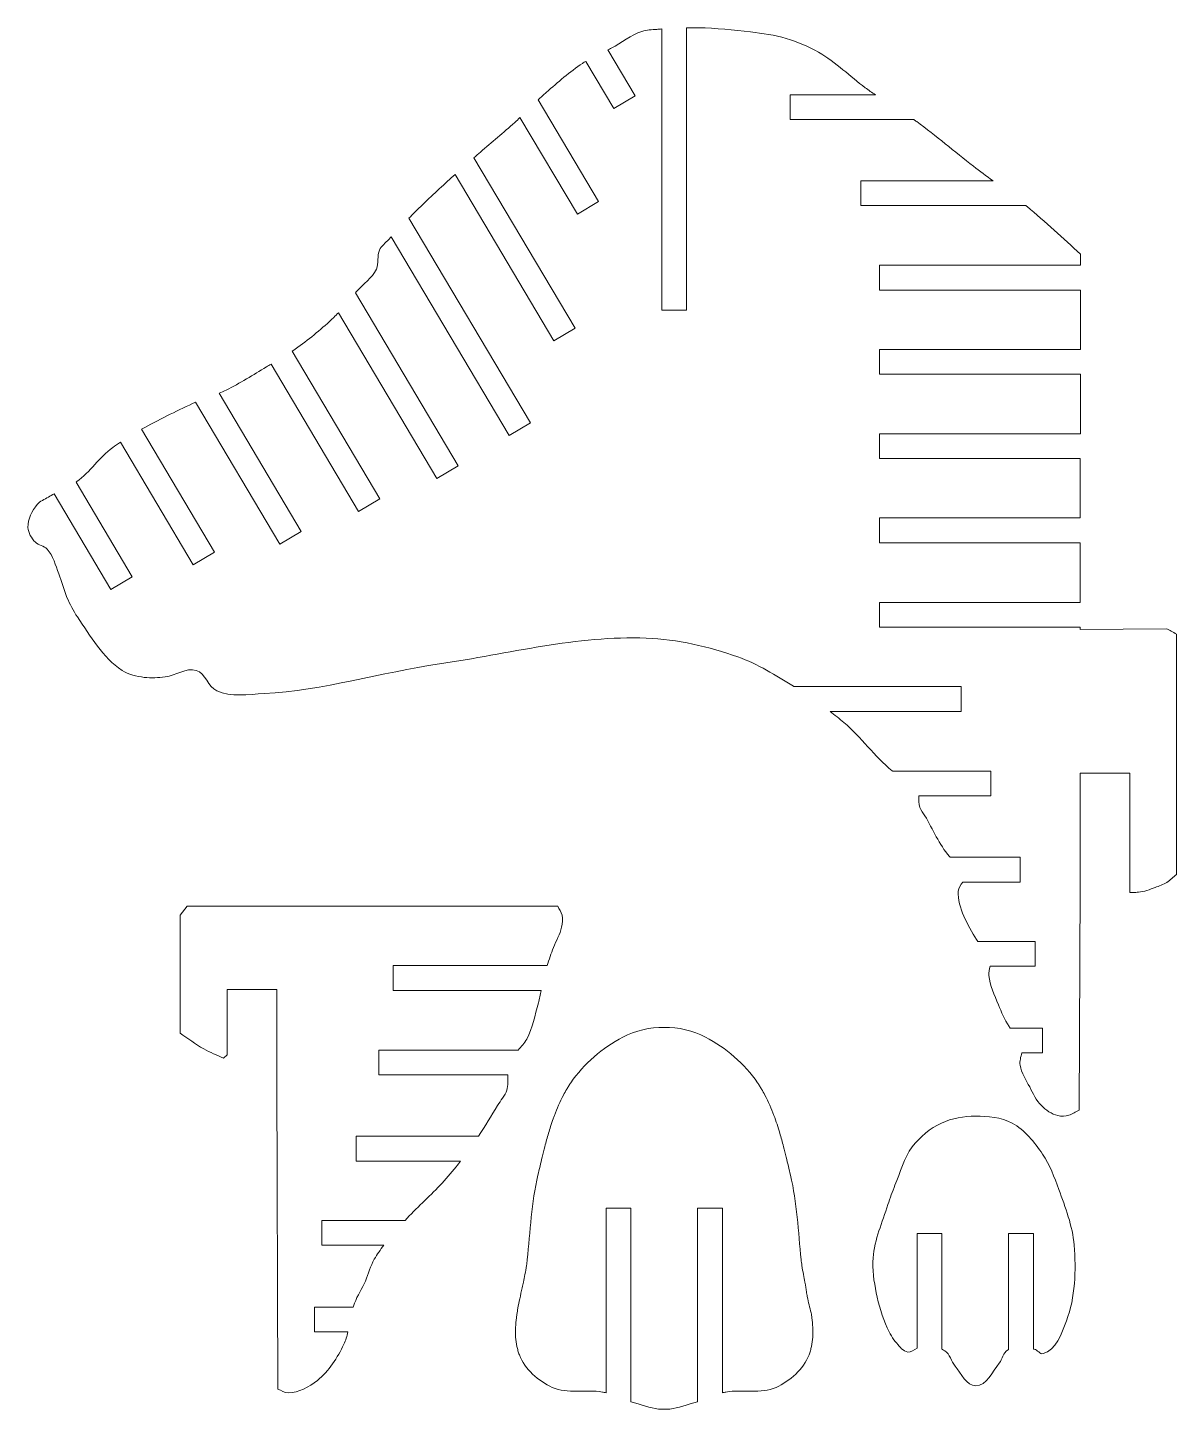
# Model space of a CAD drawing. Header units: centimetres. Extents: x 3.9 to 97.6, y -45.1 to 25.8.
# Drawn here: x 3.94 to 22.47, y 3.56 to 25.83 of the extents above; entities that cross this region are included whole.
import ezdxf

# ---------------------------------------------------------------- set-up
doc = ezdxf.new("R2010")
doc.units = ezdxf.units.CM
doc.header["$MEASUREMENT"] = 0
doc.layers.add('layer 1', color=7, linetype='Continuous')

msp = doc.modelspace()

# ---------------------------------------------------------------- linework, layer by layer
at = {"layer": 'layer 1', "lineweight": 5}
for points, knots in [([(20.91941, 11.9889), (20.91941, 11.9889), (20.90231, 8.3782), (20.90231, 8.3782), (20.90231, 8.3782), (20.84871, 8.35252), (20.79734, 8.31534), (20.73975, 8.30115), (20.73975, 8.30115), (20.68216, 8.28695), (20.61762, 8.27749), (20.56009, 8.29236), (20.56009, 8.29236), (20.46067, 8.31805), (20.36787, 8.38293), (20.29487, 8.45526), (20.29487, 8.45526), (20.21187, 8.53704), (20.16131, 8.65127), (20.10663, 8.75468), (20.10663, 8.75468), (20.04742, 8.86621), (19.97293, 8.98044), (19.95259, 9.10548), (19.95259, 9.10548), (19.94204, 9.17037), (19.96266, 9.23796), (19.97895, 9.30487), (19.97895, 9.30487), (19.97895, 9.30487), (20.3144, 9.30487), (20.3144, 9.30487), (20.3144, 9.30487), (20.3144, 9.30487), (20.3144, 9.70501), (20.3144, 9.70501), (20.3144, 9.70501), (20.3144, 9.70501), (19.79172, 9.70501), (19.79172, 9.70501), (19.79172, 9.70501), (19.78496, 9.71312), (19.77868, 9.72123), (19.77293, 9.73002), (19.77293, 9.73002), (19.70203, 9.83749), (19.65012, 9.96118), (19.60179, 10.08082), (19.60179, 10.08082), (19.54029, 10.2329), (19.46472, 10.39038), (19.44782, 10.55328), (19.44782, 10.55328), (19.44275, 10.60262), (19.45701, 10.65263), (19.47033, 10.70333), (19.47033, 10.70333), (19.47033, 10.70333), (20.19652, 10.70333), (20.19652, 10.70333), (20.19652, 10.70333), (20.19652, 10.70333), (20.19652, 11.10279), (20.19652, 11.10279), (20.19652, 11.10279), (20.19652, 11.10279), (19.27006, 11.10279), (19.27006, 11.10279), (19.27006, 11.10279), (19.26289, 11.11157), (19.25634, 11.12104), (19.25045, 11.1305), (19.25045, 11.1305), (19.10818, 11.36707), (18.94359, 11.63743), (18.95495, 11.9132), (18.95495, 11.9132), (18.95711, 11.96592), (18.99334, 12.01256), (19.03011, 12.0592), (19.03011, 12.0592), (19.03011, 12.0592), (19.95414, 12.0592), (19.95414, 12.0592), (19.95414, 12.0592), (19.95414, 12.0592), (19.95414, 12.45866), (19.95414, 12.45866), (19.95414, 12.45866), (19.95414, 12.45866), (18.8245, 12.45866), (18.8245, 12.45866), (18.8245, 12.45866), (18.81983, 12.46272), (18.81537, 12.46745), (18.81125, 12.47218), (18.81125, 12.47218), (18.64552, 12.66279), (18.54514, 12.91017), (18.41591, 13.12713), (18.41591, 13.12713), (18.38935, 13.17174), (18.35326, 13.21365), (18.33609, 13.26299), (18.33609, 13.26299), (18.31621, 13.31977), (18.32135, 13.38533), (18.32122, 13.44887), (18.32122, 13.44887), (18.32122, 13.44887), (19.47878, 13.44887), (19.47878, 13.44887), (19.47878, 13.44887), (19.47878, 13.44887), (19.47878, 13.84833), (19.47878, 13.84833), (19.47878, 13.84833), (19.47878, 13.84833), (17.8958, 13.84833), (17.8958, 13.84833), (17.8958, 13.84833), (17.8935, 13.85035), (17.89121, 13.85238), (17.88891, 13.85374), (17.88891, 13.85374), (17.60496, 14.08017), (17.38637, 14.39581), (17.10952, 14.63035), (17.10952, 14.63035), (17.03733, 14.69186), (16.96284, 14.75134), (16.88633, 14.81015), (16.88633, 14.81015), (16.88633, 14.81015), (18.99956, 14.81015), (18.99956, 14.81015), (18.99956, 14.81015), (18.99956, 14.81015), (18.99956, 15.20961), (18.99956, 15.20961), (18.99956, 15.20961), (18.99956, 15.20961), (16.30478, 15.20961), (16.30478, 15.20961), (16.30478, 15.20961), (16.30255, 15.21096), (16.30032, 15.21299), (16.29809, 15.21434), (16.29809, 15.21434), (16.01373, 15.39007), (15.71681, 15.57527), (15.40184, 15.68815), (15.40184, 15.68815), (14.93303, 15.85645), (14.42096, 15.97203), (13.92329, 15.99163), (13.92329, 15.99163), (12.81493, 16.03489), (11.68535, 15.73682), (10.58802, 15.57595), (10.58802, 15.57595), (9.65087, 15.43806), (8.70379, 15.1481), (7.75805, 15.09673), (7.75805, 15.09673), (7.50601, 15.08321), (7.2247, 15.03793), (6.99441, 15.14134), (6.99441, 15.14134), (6.85423, 15.20487), (6.81239, 15.42725), (6.66505, 15.47118), (6.66505, 15.47118), (6.50296, 15.51917), (6.33142, 15.38534), (6.16345, 15.36642), (6.16345, 15.36642), (6.05294, 15.35358), (5.93668, 15.34344), (5.82651, 15.35898), (5.82651, 15.35898), (5.7035, 15.37588), (5.57048, 15.40224), (5.4672, 15.47118), (5.4672, 15.47118), (5.15946, 15.67666), (4.95547, 16.02543), (4.74851, 16.33229), (4.74851, 16.33229), (4.68213, 16.4303), (4.62617, 16.54047), (4.57879, 16.64861), (4.57879, 16.64861), (4.526, 16.77028), (4.49889, 16.90546), (4.44901, 17.02848), (4.44901, 17.02848), (4.39406, 17.16366), (4.35824, 17.32047), (4.25935, 17.42726), (4.25935, 17.42726), (4.21035, 17.48066), (4.11924, 17.48471), (4.06969, 17.53743), (4.06969, 17.53743), (4.00913, 17.60165), (3.95337, 17.68884), (3.94992, 17.77671), (3.94992, 17.77671), (3.94472, 17.90851), (4.0165, 18.04436), (4.09964, 18.14643), (4.09964, 18.14643), (4.14465, 18.20118), (4.21833, 18.22889), (4.27929, 18.26606), (4.27929, 18.26606), (4.30957, 18.28431), (4.34087, 18.30121), (4.37257, 18.31743), (4.37257, 18.31743), (4.37257, 18.31743), (5.28748, 16.77704), (5.28748, 16.77704), (5.28748, 16.77704), (5.28748, 16.77704), (5.63111, 16.98116), (5.63111, 16.98116), (5.63111, 16.98116), (5.63111, 16.98116), (4.72539, 18.50601), (4.72539, 18.50601), (4.72539, 18.50601), (4.72978, 18.50939), (4.73418, 18.51209), (4.7385, 18.51548), (4.7385, 18.51548), (4.95148, 18.67026), (5.10485, 18.90953), (5.31749, 19.06431), (5.31749, 19.06431), (5.35818, 19.09405), (5.39961, 19.12312), (5.44159, 19.15151), (5.44159, 19.15151), (5.44159, 19.15151), (6.61733, 17.17177), (6.61733, 17.17177), (6.61733, 17.17177), (6.61733, 17.17177), (6.96096, 17.37589), (6.96096, 17.37589), (6.96096, 17.37589), (6.96096, 17.37589), (5.78238, 19.36036), (5.78238, 19.36036), (5.78238, 19.36036), (6.05031, 19.51109), (6.33148, 19.64357), (6.60516, 19.77334), (6.60516, 19.77334), (6.62118, 19.78078), (6.63734, 19.78821), (6.65376, 19.79564), (6.65376, 19.79564), (6.65376, 19.79564), (8.01342, 17.50567), (8.01342, 17.50567), (8.01342, 17.50567), (8.01342, 17.50567), (8.35705, 17.70979), (8.35705, 17.70979), (8.35705, 17.70979), (8.35705, 17.70979), (7.03254, 19.94029), (7.03254, 19.94029), (7.03254, 19.94029), (7.07127, 19.95583), (7.10946, 19.97206), (7.1467, 19.99031), (7.1467, 19.99031), (7.36901, 20.09845), (7.5836, 20.23769), (7.7955, 20.36476), (7.7955, 20.36476), (7.82105, 20.38031), (7.84674, 20.39518), (7.87269, 20.41072), (7.87269, 20.41072), (7.87269, 20.41072), (9.28338, 18.03558), (9.28338, 18.03558), (9.28338, 18.03558), (9.28338, 18.03558), (9.62701, 18.2397), (9.62701, 18.2397), (9.62701, 18.2397), (9.62701, 18.2397), (8.21321, 20.62025), (8.21321, 20.62025), (8.21321, 20.62025), (8.24329, 20.63985), (8.27296, 20.66081), (8.30209, 20.68176), (8.30209, 20.68176), (8.50318, 20.82708), (8.70297, 20.98795), (8.88108, 21.16098), (8.88108, 21.16098), (8.9069, 21.18599), (8.93204, 21.21167), (8.95658, 21.23803), (8.95658, 21.23803), (8.95658, 21.23803), (10.54462, 18.56414), (10.54462, 18.56414), (10.54462, 18.56414), (10.54462, 18.56414), (10.88832, 18.76827), (10.88832, 18.76827), (10.88832, 18.76827), (10.88832, 18.76827), (9.23133, 21.55841), (9.23133, 21.55841), (9.23133, 21.55841), (9.23769, 21.56585), (9.24404, 21.57261), (9.2504, 21.58004), (9.2504, 21.58004), (9.35557, 21.699), (9.50176, 21.79633), (9.56983, 21.93962), (9.56983, 21.93962), (9.61417, 22.0329), (9.57551, 22.15524), (9.61971, 22.24852), (9.61971, 22.24852), (9.65168, 22.31611), (9.719, 22.36342), (9.76949, 22.41884), (9.76949, 22.41884), (9.78233, 22.43236), (9.79525, 22.44656), (9.80809, 22.46075), (9.80809, 22.46075), (9.80809, 22.46075), (11.70982, 19.2583), (11.70982, 19.2583), (11.70982, 19.2583), (11.70982, 19.2583), (12.05345, 19.46242), (12.05345, 19.46242), (12.05345, 19.46242), (12.05345, 19.46242), (10.09386, 22.76221), (10.09386, 22.76221), (10.09386, 22.76221), (10.12542, 22.79465), (10.15706, 22.82642), (10.18869, 22.85751), (10.18869, 22.85751), (10.35895, 23.02716), (10.54064, 23.19479), (10.71779, 23.357), (10.71779, 23.357), (10.75753, 23.39351), (10.79782, 23.42933), (10.83851, 23.46583), (10.83851, 23.46583), (10.83851, 23.46583), (12.43203, 20.78315), (12.43203, 20.78315), (12.43203, 20.78315), (12.43203, 20.78315), (12.77566, 20.98727), (12.77566, 20.98727), (12.77566, 20.98727), (12.77566, 20.98727), (11.14341, 23.73551), (11.14341, 23.73551), (11.14341, 23.73551), (11.17801, 23.76593), (11.21256, 23.79567), (11.24682, 23.82609), (11.24682, 23.82609), (11.42864, 23.9856), (11.62182, 24.14309), (11.8008, 24.3053), (11.8008, 24.3053), (11.82919, 24.33099), (11.85724, 24.35735), (11.88522, 24.38371), (11.88522, 24.38371), (11.88522, 24.38371), (12.81115, 22.82439), (12.81115, 22.82439), (12.81115, 22.82439), (12.81115, 22.82439), (13.15478, 23.02851), (13.15478, 23.02851), (13.15478, 23.02851), (13.15478, 23.02851), (12.17992, 24.67029), (12.17992, 24.67029), (12.17992, 24.67029), (12.22277, 24.71085), (12.26596, 24.75073), (12.30989, 24.78926), (12.30989, 24.78926), (12.49597, 24.95215), (12.68719, 25.12248), (12.89388, 25.25833), (12.89388, 25.25833), (12.91091, 25.26983), (12.92835, 25.28064), (12.94599, 25.29078), (12.94599, 25.29078), (12.94599, 25.29078), (13.3981, 24.52971), (13.3981, 24.52971), (13.3981, 24.52971), (13.3981, 24.52971), (13.7418, 24.73383), (13.7418, 24.73383), (13.7418, 24.73383), (13.7418, 24.73383), (13.30226, 25.47395), (13.30226, 25.47395), (13.30226, 25.47395), (13.32098, 25.48341), (13.33964, 25.49288), (13.35802, 25.50301), (13.35802, 25.50301), (13.52173, 25.59088), (13.67583, 25.7139), (13.85211, 25.7727), (13.85211, 25.7727), (13.92795, 25.79771), (14.01217, 25.79974), (14.09172, 25.8065), (14.09172, 25.8065), (14.11835, 25.8092), (14.14519, 25.81123), (14.17182, 25.81325), (14.17182, 25.81325), (14.17182, 25.81325), (14.17182, 21.28061), (14.17182, 21.28061), (14.17182, 21.28061), (14.17182, 21.28061), (14.57155, 21.28061), (14.57155, 21.28061), (14.57155, 21.28061), (14.57155, 21.28061), (14.57155, 25.83286), (14.57155, 25.83286), (14.57155, 25.83286), (14.63725, 25.83421), (14.70274, 25.83353), (14.76763, 25.83218), (14.76763, 25.83218), (15.04516, 25.8261), (15.33086, 25.79974), (15.60616, 25.76391), (15.60616, 25.76391), (15.7967, 25.73891), (15.99521, 25.7166), (16.1794, 25.66117), (16.1794, 25.66117), (16.35879, 25.60778), (16.53817, 25.53073), (16.70133, 25.4388), (16.70133, 25.4388), (16.84064, 25.3604), (16.96778, 25.2536), (17.09485, 25.15627), (17.09485, 25.15627), (17.21624, 25.06368), (17.33115, 24.95553), (17.45423, 24.86563), (17.45423, 24.86563), (17.50823, 24.82575), (17.56366, 24.7879), (17.6203, 24.75005), (17.6203, 24.75005), (17.6203, 24.75005), (16.24517, 24.75005), (16.24517, 24.75005), (16.24517, 24.75005), (16.24517, 24.75005), (16.24517, 24.35059), (16.24517, 24.35059), (16.24517, 24.35059), (16.24517, 24.35059), (18.23828, 24.35059), (18.23828, 24.35059), (18.23828, 24.35059), (18.2537, 24.33978), (18.26904, 24.32896), (18.28418, 24.31815), (18.28418, 24.31815), (18.59577, 24.09374), (18.89513, 23.83352), (19.19969, 23.59898), (19.19969, 23.59898), (19.30298, 23.5199), (19.40916, 23.44217), (19.51568, 23.36376), (19.51568, 23.36376), (19.51568, 23.36376), (17.38501, 23.36376), (17.38501, 23.36376), (17.38501, 23.36376), (17.38501, 23.36376), (17.38501, 22.9643), (17.38501, 22.9643), (17.38501, 22.9643), (17.38501, 22.9643), (20.04505, 22.9643), (20.04505, 22.9643), (20.04505, 22.9643), (20.05134, 22.95957), (20.05756, 22.95416), (20.06384, 22.94876), (20.06384, 22.94876), (20.35888, 22.70813), (20.64283, 22.43574), (20.92799, 22.18295), (20.92799, 22.18295), (20.92799, 22.18295), (20.92772, 22.00249), (20.92772, 22.00249), (20.92772, 22.00249), (20.92772, 22.00249), (17.68262, 22.00249), (17.68262, 22.00249), (17.68262, 22.00249), (17.68262, 22.00249), (17.68262, 21.60302), (17.68262, 21.60302), (17.68262, 21.60302), (17.68262, 21.60302), (20.92718, 21.60302), (20.92718, 21.60302), (20.92718, 21.60302), (20.92718, 21.60302), (20.92583, 20.64661), (20.92583, 20.64661), (20.92583, 20.64661), (20.92583, 20.64661), (17.68445, 20.64661), (17.68445, 20.64661), (17.68445, 20.64661), (17.68445, 20.64661), (17.68445, 20.24648), (17.68445, 20.24648), (17.68445, 20.24648), (17.68445, 20.24648), (20.92529, 20.24648), (20.92529, 20.24648), (20.92529, 20.24648), (20.92529, 20.24648), (20.92387, 19.28533), (20.92387, 19.28533), (20.92387, 19.28533), (20.92387, 19.28533), (17.68262, 19.28533), (17.68262, 19.28533), (17.68262, 19.28533), (17.68262, 19.28533), (17.68262, 18.8852), (17.68262, 18.8852), (17.68262, 18.8852), (17.68262, 18.8852), (20.92333, 18.8852), (20.92333, 18.8852), (20.92333, 18.8852), (20.92333, 18.8852), (20.92198, 17.92878), (20.92198, 17.92878), (20.92198, 17.92878), (20.92198, 17.92878), (17.68445, 17.92878), (17.68445, 17.92878), (17.68445, 17.92878), (17.68445, 17.92878), (17.68445, 17.52933), (17.68445, 17.52933), (17.68445, 17.52933), (17.68445, 17.52933), (20.92143, 17.52933), (20.92143, 17.52933), (20.92143, 17.52933), (20.92143, 17.52933), (20.92008, 16.56751), (20.92008, 16.56751), (20.92008, 16.56751), (20.92008, 16.56751), (17.6835, 16.56751), (17.6835, 16.56751), (17.6835, 16.56751), (17.6835, 16.56751), (17.6835, 16.16805), (17.6835, 16.16805), (17.6835, 16.16805), (17.6835, 16.16805), (20.91954, 16.16805), (20.91954, 16.16805), (20.91954, 16.16805), (20.91954, 16.16805), (20.91941, 16.12952), (20.91941, 16.12952), (20.91941, 16.12952), (20.91941, 16.12952), (22.30549, 16.14236), (22.30549, 16.14236), (22.30549, 16.14236), (22.36572, 16.12816), (22.41729, 16.08559), (22.47237, 16.0572), (22.47237, 16.0572), (22.47237, 16.0572), (22.47237, 12.18154), (22.47237, 12.18154), (22.47237, 12.18154), (22.42154, 12.13895), (22.3747, 12.08759), (22.31833, 12.05312), (22.31833, 12.05312), (22.26075, 12.01729), (22.19383, 11.99431), (22.13016, 11.97133), (22.13016, 11.97133), (22.04304, 11.94024), (21.9528, 11.90239), (21.86061, 11.89428), (21.86061, 11.89428), (21.83141, 11.89225), (21.80214, 11.8909), (21.77288, 11.89022), (21.77288, 11.89022), (21.7551, 11.89022), (21.73739, 11.89022), (21.71962, 11.89022), (21.71962, 11.89022), (21.71962, 11.89022), (21.71962, 13.81656), (21.71962, 13.81656), (21.71962, 13.81656), (21.71962, 13.81656), (20.91941, 13.81656), (20.91941, 13.81656), (20.91941, 13.81656), (20.91941, 13.81656), (20.91941, 11.9889), (20.91941, 11.9889)], [0, 0, 0, 0, 0.00606061, 0.00606061, 0.00606061, 0.00606061, 0.01212121, 0.01212121, 0.01212121, 0.01212121, 0.01818182, 0.01818182, 0.01818182, 0.01818182, 0.02424242, 0.02424242, 0.02424242, 0.02424242, 0.03030303, 0.03030303, 0.03030303, 0.03030303, 0.03636364, 0.03636364, 0.03636364, 0.03636364, 0.04242424, 0.04242424, 0.04242424, 0.04242424, 0.04848485, 0.04848485, 0.04848485, 0.04848485, 0.05454545, 0.05454545, 0.05454545, 0.05454545, 0.06060606, 0.06060606, 0.06060606, 0.06060606, 0.06666667, 0.06666667, 0.06666667, 0.06666667, 0.07272727, 0.07272727, 0.07272727, 0.07272727, 0.07878788, 0.07878788, 0.07878788, 0.07878788, 0.08484848, 0.08484848, 0.08484848, 0.08484848, 0.09090909, 0.09090909, 0.09090909, 0.09090909, 0.0969697, 0.0969697, 0.0969697, 0.0969697, 0.1030303, 0.1030303, 0.1030303, 0.1030303, 0.10909091, 0.10909091, 0.10909091, 0.10909091, 0.11515152, 0.11515152, 0.11515152, 0.11515152, 0.12121212, 0.12121212, 0.12121212, 0.12121212, 0.12727273, 0.12727273, 0.12727273, 0.12727273, 0.13333333, 0.13333333, 0.13333333, 0.13333333, 0.13939394, 0.13939394, 0.13939394, 0.13939394, 0.14545455, 0.14545455, 0.14545455, 0.14545455, 0.15151515, 0.15151515, 0.15151515, 0.15151515, 0.15757576, 0.15757576, 0.15757576, 0.15757576, 0.16363636, 0.16363636, 0.16363636, 0.16363636, 0.16969697, 0.16969697, 0.16969697, 0.16969697, 0.17575758, 0.17575758, 0.17575758, 0.17575758, 0.18181818, 0.18181818, 0.18181818, 0.18181818, 0.18787879, 0.18787879, 0.18787879, 0.18787879, 0.19393939, 0.19393939, 0.19393939, 0.19393939, 0.2, 0.2, 0.2, 0.2, 0.20606061, 0.20606061, 0.20606061, 0.20606061, 0.21212121, 0.21212121, 0.21212121, 0.21212121, 0.21818182, 0.21818182, 0.21818182, 0.21818182, 0.22424242, 0.22424242, 0.22424242, 0.22424242, 0.23030303, 0.23030303, 0.23030303, 0.23030303, 0.23636364, 0.23636364, 0.23636364, 0.23636364, 0.24242424, 0.24242424, 0.24242424, 0.24242424, 0.24848485, 0.24848485, 0.24848485, 0.24848485, 0.25454545, 0.25454545, 0.25454545, 0.25454545, 0.26060606, 0.26060606, 0.26060606, 0.26060606, 0.26666667, 0.26666667, 0.26666667, 0.26666667, 0.27272727, 0.27272727, 0.27272727, 0.27272727, 0.27878788, 0.27878788, 0.27878788, 0.27878788, 0.28484848, 0.28484848, 0.28484848, 0.28484848, 0.29090909, 0.29090909, 0.29090909, 0.29090909, 0.2969697, 0.2969697, 0.2969697, 0.2969697, 0.3030303, 0.3030303, 0.3030303, 0.3030303, 0.30909091, 0.30909091, 0.30909091, 0.30909091, 0.31515152, 0.31515152, 0.31515152, 0.31515152, 0.32121212, 0.32121212, 0.32121212, 0.32121212, 0.32727273, 0.32727273, 0.32727273, 0.32727273, 0.33333333, 0.33333333, 0.33333333, 0.33333333, 0.33939394, 0.33939394, 0.33939394, 0.33939394, 0.34545455, 0.34545455, 0.34545455, 0.34545455, 0.35151515, 0.35151515, 0.35151515, 0.35151515, 0.35757576, 0.35757576, 0.35757576, 0.35757576, 0.36363636, 0.36363636, 0.36363636, 0.36363636, 0.36969697, 0.36969697, 0.36969697, 0.36969697, 0.37575758, 0.37575758, 0.37575758, 0.37575758, 0.38181818, 0.38181818, 0.38181818, 0.38181818, 0.38787879, 0.38787879, 0.38787879, 0.38787879, 0.39393939, 0.39393939, 0.39393939, 0.39393939, 0.4, 0.4, 0.4, 0.4, 0.40606061, 0.40606061, 0.40606061, 0.40606061, 0.41212121, 0.41212121, 0.41212121, 0.41212121, 0.41818182, 0.41818182, 0.41818182, 0.41818182, 0.42424242, 0.42424242, 0.42424242, 0.42424242, 0.43030303, 0.43030303, 0.43030303, 0.43030303, 0.43636364, 0.43636364, 0.43636364, 0.43636364, 0.44242424, 0.44242424, 0.44242424, 0.44242424, 0.44848485, 0.44848485, 0.44848485, 0.44848485, 0.45454545, 0.45454545, 0.45454545, 0.45454545, 0.46060606, 0.46060606, 0.46060606, 0.46060606, 0.46666667, 0.46666667, 0.46666667, 0.46666667, 0.47272727, 0.47272727, 0.47272727, 0.47272727, 0.47878788, 0.47878788, 0.47878788, 0.47878788, 0.48484848, 0.48484848, 0.48484848, 0.48484848, 0.49090909, 0.49090909, 0.49090909, 0.49090909, 0.4969697, 0.4969697, 0.4969697, 0.4969697, 0.5030303, 0.5030303, 0.5030303, 0.5030303, 0.50909091, 0.50909091, 0.50909091, 0.50909091, 0.51515152, 0.51515152, 0.51515152, 0.51515152, 0.52121212, 0.52121212, 0.52121212, 0.52121212, 0.52727273, 0.52727273, 0.52727273, 0.52727273, 0.53333333, 0.53333333, 0.53333333, 0.53333333, 0.53939394, 0.53939394, 0.53939394, 0.53939394, 0.54545455, 0.54545455, 0.54545455, 0.54545455, 0.55151515, 0.55151515, 0.55151515, 0.55151515, 0.55757576, 0.55757576, 0.55757576, 0.55757576, 0.56363636, 0.56363636, 0.56363636, 0.56363636, 0.56969697, 0.56969697, 0.56969697, 0.56969697, 0.57575758, 0.57575758, 0.57575758, 0.57575758, 0.58181818, 0.58181818, 0.58181818, 0.58181818, 0.58787879, 0.58787879, 0.58787879, 0.58787879, 0.59393939, 0.59393939, 0.59393939, 0.59393939, 0.6, 0.6, 0.6, 0.6, 0.60606061, 0.60606061, 0.60606061, 0.60606061, 0.61212121, 0.61212121, 0.61212121, 0.61212121, 0.61818182, 0.61818182, 0.61818182, 0.61818182, 0.62424242, 0.62424242, 0.62424242, 0.62424242, 0.63030303, 0.63030303, 0.63030303, 0.63030303, 0.63636364, 0.63636364, 0.63636364, 0.63636364, 0.64242424, 0.64242424, 0.64242424, 0.64242424, 0.64848485, 0.64848485, 0.64848485, 0.64848485, 0.65454545, 0.65454545, 0.65454545, 0.65454545, 0.66060606, 0.66060606, 0.66060606, 0.66060606, 0.66666667, 0.66666667, 0.66666667, 0.66666667, 0.67272727, 0.67272727, 0.67272727, 0.67272727, 0.67878788, 0.67878788, 0.67878788, 0.67878788, 0.68484848, 0.68484848, 0.68484848, 0.68484848, 0.69090909, 0.69090909, 0.69090909, 0.69090909, 0.6969697, 0.6969697, 0.6969697, 0.6969697, 0.7030303, 0.7030303, 0.7030303, 0.7030303, 0.70909091, 0.70909091, 0.70909091, 0.70909091, 0.71515152, 0.71515152, 0.71515152, 0.71515152, 0.72121212, 0.72121212, 0.72121212, 0.72121212, 0.72727273, 0.72727273, 0.72727273, 0.72727273, 0.73333333, 0.73333333, 0.73333333, 0.73333333, 0.73939394, 0.73939394, 0.73939394, 0.73939394, 0.74545455, 0.74545455, 0.74545455, 0.74545455, 0.75151515, 0.75151515, 0.75151515, 0.75151515, 0.75757576, 0.75757576, 0.75757576, 0.75757576, 0.76363636, 0.76363636, 0.76363636, 0.76363636, 0.76969697, 0.76969697, 0.76969697, 0.76969697, 0.77575758, 0.77575758, 0.77575758, 0.77575758, 0.78181818, 0.78181818, 0.78181818, 0.78181818, 0.78787879, 0.78787879, 0.78787879, 0.78787879, 0.79393939, 0.79393939, 0.79393939, 0.79393939, 0.8, 0.8, 0.8, 0.8, 0.80606061, 0.80606061, 0.80606061, 0.80606061, 0.81212121, 0.81212121, 0.81212121, 0.81212121, 0.81818182, 0.81818182, 0.81818182, 0.81818182, 0.82424242, 0.82424242, 0.82424242, 0.82424242, 0.83030303, 0.83030303, 0.83030303, 0.83030303, 0.83636364, 0.83636364, 0.83636364, 0.83636364, 0.84242424, 0.84242424, 0.84242424, 0.84242424, 0.84848485, 0.84848485, 0.84848485, 0.84848485, 0.85454545, 0.85454545, 0.85454545, 0.85454545, 0.86060606, 0.86060606, 0.86060606, 0.86060606, 0.86666667, 0.86666667, 0.86666667, 0.86666667, 0.87272727, 0.87272727, 0.87272727, 0.87272727, 0.87878788, 0.87878788, 0.87878788, 0.87878788, 0.88484848, 0.88484848, 0.88484848, 0.88484848, 0.89090909, 0.89090909, 0.89090909, 0.89090909, 0.8969697, 0.8969697, 0.8969697, 0.8969697, 0.9030303, 0.9030303, 0.9030303, 0.9030303, 0.90909091, 0.90909091, 0.90909091, 0.90909091, 0.91515152, 0.91515152, 0.91515152, 0.91515152, 0.92121212, 0.92121212, 0.92121212, 0.92121212, 0.92727273, 0.92727273, 0.92727273, 0.92727273, 0.93333333, 0.93333333, 0.93333333, 0.93333333, 0.93939394, 0.93939394, 0.93939394, 0.93939394, 0.94545455, 0.94545455, 0.94545455, 0.94545455, 0.95151515, 0.95151515, 0.95151515, 0.95151515, 0.95757576, 0.95757576, 0.95757576, 0.95757576, 0.96363636, 0.96363636, 0.96363636, 0.96363636, 0.96969697, 0.96969697, 0.96969697, 0.96969697, 0.97575758, 0.97575758, 0.97575758, 0.97575758, 0.98181818, 0.98181818, 0.98181818, 0.98181818, 0.98787879, 0.98787879, 0.98787879, 0.98787879, 1, 1, 1, 1]), ([(12.22819, 10.31047), (12.22819, 10.31047), (9.83953, 10.31047), (9.83953, 10.31047), (9.83953, 10.31047), (9.83953, 10.31047), (9.83953, 10.71061), (9.83953, 10.71061), (9.83953, 10.71061), (9.83953, 10.71061), (12.32247, 10.71061), (12.32247, 10.71061), (12.32247, 10.71061), (12.35343, 10.80862), (12.3902, 10.90595), (12.42555, 11.00125), (12.42555, 11.00125), (12.46617, 11.11075), (12.53235, 11.21619), (12.55654, 11.33109), (12.55654, 11.33109), (12.56986, 11.39396), (12.57594, 11.46222), (12.56404, 11.52508), (12.56404, 11.52508), (12.55343, 11.58186), (12.51957, 11.61836), (12.49504, 11.66837), (12.49504, 11.66837), (12.49504, 11.66837), (6.51812, 11.66837), (6.51812, 11.66837), (6.51812, 11.66837), (6.51812, 11.66837), (6.4026, 11.52508), (6.4026, 11.52508), (6.4026, 11.52508), (6.4026, 11.52508), (6.4026, 9.62375), (6.4026, 9.62375), (6.4026, 9.62375), (6.52859, 9.53994), (6.65235, 9.44328), (6.78442, 9.36961), (6.78442, 9.36961), (6.88655, 9.31216), (7.00011, 9.2689), (7.10629, 9.21956), (7.10629, 9.21956), (7.10629, 9.21956), (7.16442, 9.27025), (7.16442, 9.27025), (7.16442, 9.27025), (7.16442, 9.27025), (7.16442, 10.32737), (7.16442, 10.32737), (7.16442, 10.32737), (7.16442, 10.32737), (7.96469, 10.32737), (7.96469, 10.32737), (7.96469, 10.32737), (7.96469, 10.32737), (7.96469, 8.87214), (7.96469, 8.87214), (7.96469, 8.87214), (7.96469, 8.87214), (7.98227, 3.88191), (7.98227, 3.88191), (7.98227, 3.88191), (8.03661, 3.86163), (8.08913, 3.8204), (8.14692, 3.82175), (8.14692, 3.82175), (8.31623, 3.82649), (8.48609, 3.91841), (8.61863, 4.02385), (8.61863, 4.02385), (8.80532, 4.17255), (8.94293, 4.39222), (9.04533, 4.60783), (9.04533, 4.60783), (9.07508, 4.67069), (9.09535, 4.73694), (9.11157, 4.8052), (9.11157, 4.8052), (9.11157, 4.8052), (8.56963, 4.8052), (8.56963, 4.8052), (8.56963, 4.8052), (8.56963, 4.8052), (8.56963, 5.20534), (8.56963, 5.20534), (8.56963, 5.20534), (8.56963, 5.20534), (9.19708, 5.20534), (9.19708, 5.20534), (9.19708, 5.20534), (9.20329, 5.22561), (9.21005, 5.24657), (9.21756, 5.26685), (9.21756, 5.26685), (9.26352, 5.39054), (9.33969, 5.50544), (9.3935, 5.62575), (9.3935, 5.62575), (9.44453, 5.74066), (9.47257, 5.86976), (9.53571, 5.9779), (9.53571, 5.9779), (9.58133, 6.05631), (9.63358, 6.13066), (9.68968, 6.20365), (9.68968, 6.20365), (9.68968, 6.20365), (8.68758, 6.20365), (8.68758, 6.20365), (8.68758, 6.20365), (8.68758, 6.20365), (8.68758, 6.60312), (8.68758, 6.60312), (8.68758, 6.60312), (8.68758, 6.60312), (10.03378, 6.60312), (10.03378, 6.60312), (10.03378, 6.60312), (10.20878, 6.79981), (10.41594, 6.97622), (10.59506, 7.16817), (10.59506, 7.16817), (10.68461, 7.26415), (10.77512, 7.36487), (10.8571, 7.46761), (10.8571, 7.46761), (10.88117, 7.49802), (10.90503, 7.52844), (10.92868, 7.55953), (10.92868, 7.55953), (10.92868, 7.55953), (9.24439, 7.55953), (9.24439, 7.55953), (9.24439, 7.55953), (9.24439, 7.55953), (9.24439, 7.95899), (9.24439, 7.95899), (9.24439, 7.95899), (9.24439, 7.95899), (11.21453, 7.95899), (11.21453, 7.95899), (11.21453, 7.95899), (11.21507, 7.95967), (11.21575, 7.96102), (11.21642, 7.96169), (11.21642, 7.96169), (11.32362, 8.12121), (11.42298, 8.29221), (11.52342, 8.45578), (11.52342, 8.45578), (11.57323, 8.53689), (11.64359, 8.61259), (11.67313, 8.70316), (11.67313, 8.70316), (11.69834, 8.78022), (11.68915, 8.86606), (11.69098, 8.94919), (11.69098, 8.94919), (11.69098, 8.94919), (9.60749, 8.94919), (9.60749, 8.94919), (9.60749, 8.94919), (9.60749, 8.94919), (9.60749, 9.34866), (9.60749, 9.34866), (9.60749, 9.34866), (9.60749, 9.34866), (11.85529, 9.34866), (11.85529, 9.34866), (11.85529, 9.34866), (11.90476, 9.40678), (11.96039, 9.46086), (11.99507, 9.52642), (11.99507, 9.52642), (12.08915, 9.70554), (12.12903, 9.91507), (12.18223, 10.1104), (12.18223, 10.1104), (12.20007, 10.17597), (12.21446, 10.24288), (12.22819, 10.31047)], [0, 0, 0, 0, 0.02083333, 0.02083333, 0.02083333, 0.02083333, 0.04166667, 0.04166667, 0.04166667, 0.04166667, 0.0625, 0.0625, 0.0625, 0.0625, 0.08333333, 0.08333333, 0.08333333, 0.08333333, 0.10416667, 0.10416667, 0.10416667, 0.10416667, 0.125, 0.125, 0.125, 0.125, 0.14583333, 0.14583333, 0.14583333, 0.14583333, 0.16666667, 0.16666667, 0.16666667, 0.16666667, 0.1875, 0.1875, 0.1875, 0.1875, 0.20833333, 0.20833333, 0.20833333, 0.20833333, 0.22916667, 0.22916667, 0.22916667, 0.22916667, 0.25, 0.25, 0.25, 0.25, 0.27083333, 0.27083333, 0.27083333, 0.27083333, 0.29166667, 0.29166667, 0.29166667, 0.29166667, 0.3125, 0.3125, 0.3125, 0.3125, 0.33333333, 0.33333333, 0.33333333, 0.33333333, 0.35416667, 0.35416667, 0.35416667, 0.35416667, 0.375, 0.375, 0.375, 0.375, 0.39583333, 0.39583333, 0.39583333, 0.39583333, 0.41666667, 0.41666667, 0.41666667, 0.41666667, 0.4375, 0.4375, 0.4375, 0.4375, 0.45833333, 0.45833333, 0.45833333, 0.45833333, 0.47916667, 0.47916667, 0.47916667, 0.47916667, 0.5, 0.5, 0.5, 0.5, 0.52083333, 0.52083333, 0.52083333, 0.52083333, 0.54166667, 0.54166667, 0.54166667, 0.54166667, 0.5625, 0.5625, 0.5625, 0.5625, 0.58333333, 0.58333333, 0.58333333, 0.58333333, 0.60416667, 0.60416667, 0.60416667, 0.60416667, 0.625, 0.625, 0.625, 0.625, 0.64583333, 0.64583333, 0.64583333, 0.64583333, 0.66666667, 0.66666667, 0.66666667, 0.66666667, 0.6875, 0.6875, 0.6875, 0.6875, 0.70833333, 0.70833333, 0.70833333, 0.70833333, 0.72916667, 0.72916667, 0.72916667, 0.72916667, 0.75, 0.75, 0.75, 0.75, 0.77083333, 0.77083333, 0.77083333, 0.77083333, 0.79166667, 0.79166667, 0.79166667, 0.79166667, 0.8125, 0.8125, 0.8125, 0.8125, 0.83333333, 0.83333333, 0.83333333, 0.83333333, 0.85416667, 0.85416667, 0.85416667, 0.85416667, 0.875, 0.875, 0.875, 0.875, 0.89583333, 0.89583333, 0.89583333, 0.89583333, 0.91666667, 0.91666667, 0.91666667, 0.91666667, 0.9375, 0.9375, 0.9375, 0.9375, 0.95833333, 0.95833333, 0.95833333, 0.95833333, 1, 1, 1, 1]), ([(16.49154, 5.5656), (16.49249, 5.55614), (16.49351, 5.54599), (16.49445, 5.53586), (16.49445, 5.53586), (16.49736, 5.5095), (16.50074, 5.48246), (16.50506, 5.4561), (16.50506, 5.4561), (16.50946, 5.42839), (16.51439, 5.40135), (16.51987, 5.37431), (16.51987, 5.37431), (16.53764, 5.28645), (16.55995, 5.19926), (16.58036, 5.11206), (16.58036, 5.11206), (16.5836, 5.09787), (16.58678, 5.08368), (16.58996, 5.06948), (16.58996, 5.06948), (16.59165, 5.05799), (16.5932, 5.04582), (16.59476, 5.03366), (16.59476, 5.03366), (16.60766, 4.93092), (16.61382, 4.82616), (16.60692, 4.72274), (16.60692, 4.72274), (16.60361, 4.67205), (16.59699, 4.62135), (16.58665, 4.57134), (16.58665, 4.57134), (16.58191, 4.54835), (16.57624, 4.52605), (16.56982, 4.50307), (16.56982, 4.50307), (16.56339, 4.48009), (16.55582, 4.45778), (16.54778, 4.43548), (16.54778, 4.43548), (16.46214, 4.20499), (16.23957, 4.01574), (16.01618, 3.91165), (16.01618, 3.91165), (15.77326, 3.79877), (15.4716, 3.88326), (15.20766, 3.83662), (15.20766, 3.83662), (15.18819, 3.83325), (15.16886, 3.82919), (15.14946, 3.82513), (15.14946, 3.82513), (15.14946, 3.82513), (15.14946, 6.79845), (15.14946, 6.79845), (15.14946, 6.79845), (15.14946, 6.79845), (14.7498, 6.79845), (14.7498, 6.79845), (14.7498, 6.79845), (14.7498, 6.79845), (14.7498, 3.68049), (14.7498, 3.68049), (14.7498, 3.68049), (14.72256, 3.6717), (14.69525, 3.66427), (14.66774, 3.65683), (14.66774, 3.65683), (14.53033, 3.62101), (14.39049, 3.5568), (14.24848, 3.5595), (14.24848, 3.5595), (14.23617, 3.56018), (14.2238, 3.56085), (14.2115, 3.56153), (14.2115, 3.56153), (14.2115, 3.56153), (14.2115, 3.56153), (14.2115, 3.56153), (14.2115, 3.56153), (14.2115, 3.56153), (14.21143, 3.56153), (14.21143, 3.56153), (14.21143, 3.56153), (14.19913, 3.56085), (14.18683, 3.56018), (14.17453, 3.5595), (14.17453, 3.5595), (14.03252, 3.5568), (13.89268, 3.62101), (13.75527, 3.65683), (13.75527, 3.65683), (13.72762, 3.66427), (13.70011, 3.67238), (13.67274, 3.68049), (13.67274, 3.68049), (13.67274, 3.68049), (13.67274, 6.79845), (13.67274, 6.79845), (13.67274, 6.79845), (13.67274, 6.79845), (13.27307, 6.79845), (13.27307, 6.79845), (13.27307, 6.79845), (13.27307, 6.79845), (13.27307, 3.82581), (13.27307, 3.82581), (13.27307, 3.82581), (13.25388, 3.82919), (13.23461, 3.83325), (13.21535, 3.83662), (13.21535, 3.83662), (12.95141, 3.88326), (12.64982, 3.79877), (12.40683, 3.91165), (12.40683, 3.91165), (12.18344, 4.01574), (11.96086, 4.20499), (11.87529, 4.43548), (11.87529, 4.43548), (11.86718, 4.45778), (11.85961, 4.48009), (11.85319, 4.50307), (11.85319, 4.50307), (11.84677, 4.52605), (11.84116, 4.54835), (11.83636, 4.57134), (11.83636, 4.57134), (11.82602, 4.62135), (11.8194, 4.67205), (11.81608, 4.72274), (11.81608, 4.72274), (11.80919, 4.82616), (11.81534, 4.93092), (11.82825, 5.03366), (11.82825, 5.03366), (11.82906, 5.03974), (11.82987, 5.04582), (11.83062, 5.05191), (11.83062, 5.05191), (11.83224, 5.06407), (11.83393, 5.07624), (11.83569, 5.08841), (11.83569, 5.08841), (11.84055, 5.12152), (11.84603, 5.15397), (11.85191, 5.18709), (11.85191, 5.18709), (11.86097, 5.23778), (11.87144, 5.28848), (11.88192, 5.33917), (11.88192, 5.33917), (11.89469, 5.39933), (11.90787, 5.4588), (11.92105, 5.51828), (11.92105, 5.51828), (11.92761, 5.54802), (11.9341, 5.57777), (11.94059, 5.60818), (11.94059, 5.60818), (11.94938, 5.64873), (11.95762, 5.68929), (11.96566, 5.73052), (11.96566, 5.73052), (11.97485, 5.77851), (11.9833, 5.8265), (11.99047, 5.87516), (11.99047, 5.87516), (11.99513, 5.90693), (11.99912, 5.9387), (12.0025, 5.97046), (12.0025, 5.97046), (12.04968, 6.4213), (12.06955, 6.89241), (12.17472, 7.3331), (12.17472, 7.3331), (12.19757, 7.42908), (12.22028, 7.52573), (12.2436, 7.62171), (12.2436, 7.62171), (12.25739, 7.67916), (12.27158, 7.73526), (12.28625, 7.79204), (12.28625, 7.79204), (12.30511, 7.86504), (12.32505, 7.93804), (12.3464, 8.01036), (12.3464, 8.01036), (12.35715, 8.04618), (12.36803, 8.082), (12.37959, 8.11783), (12.37959, 8.11783), (12.39297, 8.15973), (12.40696, 8.20164), (12.4217, 8.24287), (12.4217, 8.24287), (12.42798, 8.26045), (12.43447, 8.27802), (12.44103, 8.29559), (12.44103, 8.29559), (12.48293, 8.40779), (12.53066, 8.51729), (12.58662, 8.62341), (12.58662, 8.62341), (12.60386, 8.65585), (12.62184, 8.68762), (12.64063, 8.71939), (12.64063, 8.71939), (12.65104, 8.73696), (12.66171, 8.75453), (12.67266, 8.77143), (12.67266, 8.77143), (12.68355, 8.789), (12.69483, 8.8059), (12.70626, 8.8228), (12.70626, 8.8228), (12.91309, 9.12696), (13.21704, 9.38989), (13.54479, 9.55616), (13.54479, 9.55616), (13.74587, 9.6589), (13.98507, 9.72581), (14.2115, 9.71567), (14.2115, 9.71567), (14.43793, 9.72581), (14.67713, 9.6589), (14.87829, 9.55616), (14.87829, 9.55616), (15.20597, 9.38989), (15.50992, 9.12696), (15.71675, 8.8228), (15.71675, 8.8228), (15.72818, 8.8059), (15.73946, 8.789), (15.75034, 8.77143), (15.75034, 8.77143), (15.76129, 8.75453), (15.77197, 8.73696), (15.78238, 8.71939), (15.78238, 8.71939), (15.80124, 8.68762), (15.81922, 8.65585), (15.83639, 8.62341), (15.83639, 8.62341), (15.89228, 8.51729), (15.94007, 8.40779), (15.98198, 8.29559), (15.98198, 8.29559), (16.01712, 8.20164), (16.04822, 8.10634), (16.07661, 8.01036), (16.07661, 8.01036), (16.09796, 7.93804), (16.1179, 7.86504), (16.13676, 7.79204), (16.13676, 7.79204), (16.1515, 7.73526), (16.16562, 7.67916), (16.17941, 7.62171), (16.17941, 7.62171), (16.20273, 7.52573), (16.22544, 7.42908), (16.24829, 7.3331), (16.24829, 7.3331), (16.35346, 6.89241), (16.37333, 6.4213), (16.4205, 5.97046), (16.4205, 5.97046), (16.42389, 5.9387), (16.42788, 5.90693), (16.43254, 5.87516), (16.43254, 5.87516), (16.4397, 5.8265), (16.44815, 5.77851), (16.45734, 5.73052), (16.45734, 5.73052), (16.46539, 5.68929), (16.47363, 5.64873), (16.48242, 5.60818), (16.48242, 5.60818), (16.48546, 5.59398), (16.4885, 5.57979), (16.49154, 5.5656)], [0, 0, 0, 0, 0.01388889, 0.01388889, 0.01388889, 0.01388889, 0.02777778, 0.02777778, 0.02777778, 0.02777778, 0.04166667, 0.04166667, 0.04166667, 0.04166667, 0.05555556, 0.05555556, 0.05555556, 0.05555556, 0.06944444, 0.06944444, 0.06944444, 0.06944444, 0.08333333, 0.08333333, 0.08333333, 0.08333333, 0.09722222, 0.09722222, 0.09722222, 0.09722222, 0.11111111, 0.11111111, 0.11111111, 0.11111111, 0.125, 0.125, 0.125, 0.125, 0.13888889, 0.13888889, 0.13888889, 0.13888889, 0.15277778, 0.15277778, 0.15277778, 0.15277778, 0.16666667, 0.16666667, 0.16666667, 0.16666667, 0.18055556, 0.18055556, 0.18055556, 0.18055556, 0.19444444, 0.19444444, 0.19444444, 0.19444444, 0.20833333, 0.20833333, 0.20833333, 0.20833333, 0.22222222, 0.22222222, 0.22222222, 0.22222222, 0.23611111, 0.23611111, 0.23611111, 0.23611111, 0.25, 0.25, 0.25, 0.25, 0.26388889, 0.26388889, 0.26388889, 0.26388889, 0.27777778, 0.27777778, 0.27777778, 0.27777778, 0.29166667, 0.29166667, 0.29166667, 0.29166667, 0.30555556, 0.30555556, 0.30555556, 0.30555556, 0.31944444, 0.31944444, 0.31944444, 0.31944444, 0.33333333, 0.33333333, 0.33333333, 0.33333333, 0.34722222, 0.34722222, 0.34722222, 0.34722222, 0.36111111, 0.36111111, 0.36111111, 0.36111111, 0.375, 0.375, 0.375, 0.375, 0.38888889, 0.38888889, 0.38888889, 0.38888889, 0.40277778, 0.40277778, 0.40277778, 0.40277778, 0.41666667, 0.41666667, 0.41666667, 0.41666667, 0.43055556, 0.43055556, 0.43055556, 0.43055556, 0.44444444, 0.44444444, 0.44444444, 0.44444444, 0.45833333, 0.45833333, 0.45833333, 0.45833333, 0.47222222, 0.47222222, 0.47222222, 0.47222222, 0.48611111, 0.48611111, 0.48611111, 0.48611111, 0.5, 0.5, 0.5, 0.5, 0.51388889, 0.51388889, 0.51388889, 0.51388889, 0.52777778, 0.52777778, 0.52777778, 0.52777778, 0.54166667, 0.54166667, 0.54166667, 0.54166667, 0.55555556, 0.55555556, 0.55555556, 0.55555556, 0.56944444, 0.56944444, 0.56944444, 0.56944444, 0.58333333, 0.58333333, 0.58333333, 0.58333333, 0.59722222, 0.59722222, 0.59722222, 0.59722222, 0.61111111, 0.61111111, 0.61111111, 0.61111111, 0.625, 0.625, 0.625, 0.625, 0.63888889, 0.63888889, 0.63888889, 0.63888889, 0.65277778, 0.65277778, 0.65277778, 0.65277778, 0.66666667, 0.66666667, 0.66666667, 0.66666667, 0.68055556, 0.68055556, 0.68055556, 0.68055556, 0.69444444, 0.69444444, 0.69444444, 0.69444444, 0.70833333, 0.70833333, 0.70833333, 0.70833333, 0.72222222, 0.72222222, 0.72222222, 0.72222222, 0.73611111, 0.73611111, 0.73611111, 0.73611111, 0.75, 0.75, 0.75, 0.75, 0.76388889, 0.76388889, 0.76388889, 0.76388889, 0.77777778, 0.77777778, 0.77777778, 0.77777778, 0.79166667, 0.79166667, 0.79166667, 0.79166667, 0.80555556, 0.80555556, 0.80555556, 0.80555556, 0.81944444, 0.81944444, 0.81944444, 0.81944444, 0.83333333, 0.83333333, 0.83333333, 0.83333333, 0.84722222, 0.84722222, 0.84722222, 0.84722222, 0.86111111, 0.86111111, 0.86111111, 0.86111111, 0.875, 0.875, 0.875, 0.875, 0.88888889, 0.88888889, 0.88888889, 0.88888889, 0.90277778, 0.90277778, 0.90277778, 0.90277778, 0.91666667, 0.91666667, 0.91666667, 0.91666667, 0.93055556, 0.93055556, 0.93055556, 0.93055556, 0.94444444, 0.94444444, 0.94444444, 0.94444444, 0.95833333, 0.95833333, 0.95833333, 0.95833333, 0.97222222, 0.97222222, 0.97222222, 0.97222222, 1, 1, 1, 1]), ([(18.28905, 4.54363), (18.28905, 4.54363), (18.28905, 6.39426), (18.28905, 6.39426), (18.28905, 6.39426), (18.28905, 6.39426), (18.68879, 6.39426), (18.68879, 6.39426), (18.68879, 6.39426), (18.68879, 6.39426), (18.68879, 4.52537), (18.68879, 4.52537), (18.68879, 4.52537), (18.70602, 4.51794), (18.72265, 4.50915), (18.7384, 4.49901), (18.7384, 4.49901), (18.82032, 4.44765), (18.83972, 4.32936), (18.90217, 4.25569), (18.90217, 4.25569), (19.00072, 4.13876), (19.08473, 3.93531), (19.23755, 3.93598), (19.23755, 3.93598), (19.41181, 3.93666), (19.50684, 4.1685), (19.61688, 4.30368), (19.61688, 4.30368), (19.66811, 4.36654), (19.67825, 4.47063), (19.74861, 4.51118), (19.74861, 4.51118), (19.75422, 4.51456), (19.75996, 4.51727), (19.76578, 4.51997), (19.76578, 4.51997), (19.76578, 4.51997), (19.76578, 6.39426), (19.76578, 6.39426), (19.76578, 6.39426), (19.76578, 6.39426), (20.16551, 6.39426), (20.16551, 6.39426), (20.16551, 6.39426), (20.16551, 6.39426), (20.16551, 4.53011), (20.16551, 4.53011), (20.16551, 4.53011), (20.17038, 4.52875), (20.17511, 4.52808), (20.17984, 4.52672), (20.17984, 4.52672), (20.23168, 4.51591), (20.2721, 4.44224), (20.3236, 4.45508), (20.3236, 4.45508), (20.53077, 4.50645), (20.62364, 4.78222), (20.69894, 4.98229), (20.69894, 4.98229), (20.84203, 5.36215), (20.85784, 5.80149), (20.82385, 6.20568), (20.82385, 6.20568), (20.79809, 6.51187), (20.68143, 6.81535), (20.57572, 7.10397), (20.57572, 7.10397), (20.50482, 7.29795), (20.43108, 7.5014), (20.31407, 7.67173), (20.31407, 7.67173), (20.18254, 7.86233), (20.02715, 8.06443), (19.82276, 8.17325), (19.82276, 8.17325), (19.64797, 8.2672), (19.43066, 8.28613), (19.23242, 8.28478), (19.23242, 8.28478), (19.04803, 8.28342), (18.85148, 8.25233), (18.6848, 8.17325), (18.6848, 8.17325), (18.50278, 8.08741), (18.33468, 7.9475), (18.21207, 7.78731), (18.21207, 7.78731), (18.07594, 7.61022), (18.01896, 7.37906), (17.93373, 7.1702), (17.93373, 7.1702), (17.89189, 7.06747), (17.85357, 6.96337), (17.81957, 6.85726), (17.81957, 6.85726), (17.72866, 6.5754), (17.60639, 6.29287), (17.58003, 6.00021), (17.58003, 6.00021), (17.56326, 5.81433), (17.59598, 5.62035), (17.63241, 5.43717), (17.63241, 5.43717), (17.67073, 5.24522), (17.72677, 5.04853), (17.80808, 4.87009), (17.80808, 4.87009), (17.84803, 4.7829), (17.89798, 4.69503), (17.96185, 4.6227), (17.96185, 4.6227), (18.01166, 4.5666), (18.06519, 4.49158), (18.13954, 4.48076), (18.13954, 4.48076), (18.19253, 4.47265), (18.23897, 4.51862), (18.28905, 4.54363)], [0, 0, 0, 0, 0.03225806, 0.03225806, 0.03225806, 0.03225806, 0.06451613, 0.06451613, 0.06451613, 0.06451613, 0.09677419, 0.09677419, 0.09677419, 0.09677419, 0.12903226, 0.12903226, 0.12903226, 0.12903226, 0.16129032, 0.16129032, 0.16129032, 0.16129032, 0.19354839, 0.19354839, 0.19354839, 0.19354839, 0.22580645, 0.22580645, 0.22580645, 0.22580645, 0.25806452, 0.25806452, 0.25806452, 0.25806452, 0.29032258, 0.29032258, 0.29032258, 0.29032258, 0.32258065, 0.32258065, 0.32258065, 0.32258065, 0.35483871, 0.35483871, 0.35483871, 0.35483871, 0.38709677, 0.38709677, 0.38709677, 0.38709677, 0.41935484, 0.41935484, 0.41935484, 0.41935484, 0.4516129, 0.4516129, 0.4516129, 0.4516129, 0.48387097, 0.48387097, 0.48387097, 0.48387097, 0.51612903, 0.51612903, 0.51612903, 0.51612903, 0.5483871, 0.5483871, 0.5483871, 0.5483871, 0.58064516, 0.58064516, 0.58064516, 0.58064516, 0.61290323, 0.61290323, 0.61290323, 0.61290323, 0.64516129, 0.64516129, 0.64516129, 0.64516129, 0.67741935, 0.67741935, 0.67741935, 0.67741935, 0.70967742, 0.70967742, 0.70967742, 0.70967742, 0.74193548, 0.74193548, 0.74193548, 0.74193548, 0.77419355, 0.77419355, 0.77419355, 0.77419355, 0.80645161, 0.80645161, 0.80645161, 0.80645161, 0.83870968, 0.83870968, 0.83870968, 0.83870968, 0.87096774, 0.87096774, 0.87096774, 0.87096774, 0.90322581, 0.90322581, 0.90322581, 0.90322581, 0.93548387, 0.93548387, 0.93548387, 0.93548387, 1, 1, 1, 1])]:
    msp.add_open_spline(points, degree=3, knots=knots, dxfattribs=at)

doc.saveas('drawing.dxf')
